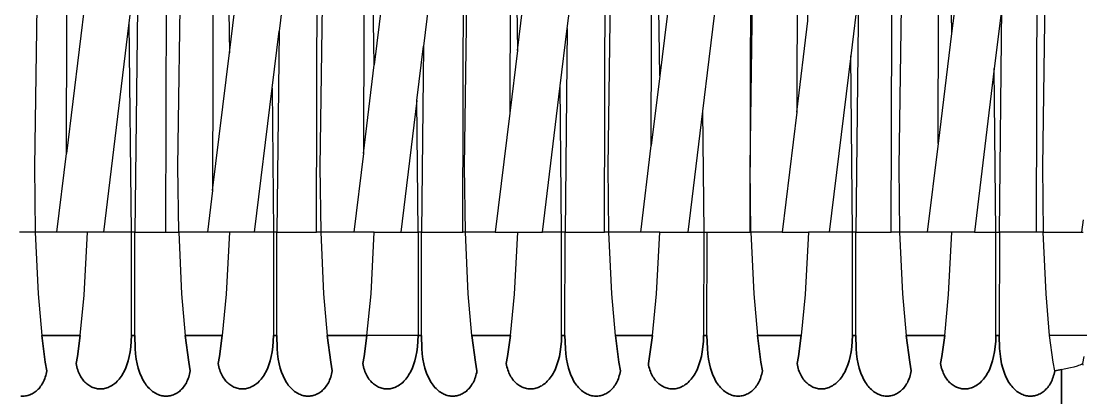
# Model space of a CAD drawing. Header units: millimetres. Extents: x 0 to 1881, y -1115 to 723.
# Drawn here: x 500.6 to 637.3, y 220.5 to 269 of the extents above; entities that cross this region are included whole.
import ezdxf

# ---------------------------------------------------------------- set-up
doc = ezdxf.new("R2010")
doc.units = ezdxf.units.MM
doc.layers.add('Blocks', color=7, linetype='Continuous')
doc.layers.add('Blocks$Inner', color=7, linetype='Continuous', lineweight=25, true_color=0x007f00)
doc.layers.add('Blocks$Outline', color=7, linetype='Continuous', lineweight=35, true_color=0xff3f3f)

# ---------------------------------------------------------------- blocks, each defined once
blk = doc.blocks.new('PK4 Lounge Chair Front')
at = {"layer": 'Blocks$Inner'}
for p, q in [((519.2, 241.83), (519.39, 308.8)), ((570.91, 268.09), (575.88, 308.8)), ((625.31, 307.62), (620.41, 267.45)), ((508.99, 273.27), (506.39, 251.99)), ((511.21, 241.83), (514.5, 268.81)), ((532.89, 260.41), (533.79, 267.75)), ((551.55, 258.81), (552.4, 265.8)), ((564.5, 265.25), (563.52, 257.2)), ((525.23, 247.23), (527.39, 264.97)), ((582.83, 262.01), (581.73, 253)), ((618.68, 253.26), (617.28, 241.83)), ((544.66, 251.99), (543.42, 241.83)), ((634.57, 224.16), (634.57, 157.18))]:
    blk.add_line(p, q, dxfattribs=at)
for points in [[(521.13, 374.14), (522.65, 363.36), (522.89, 361.97), (523.09, 360.79), (523.41, 358.91), (523.6, 357.86), (523.85, 356.48), (523.9, 356.33), (523.98, 356.02), (524.08, 355.72), (524.2, 355.44), (524.32, 355.18), (524.46, 354.93), (524.61, 354.7), (524.77, 354.48), (524.94, 354.28), (525.08, 354.13), (525.22, 354), (525.37, 353.87), (525.52, 353.75), (525.23, 247.23), (524.57, 241.83)], [(563.69, 318.94), (564.5, 265.25), (569.41, 305.45)], [(580.37, 241.83), (581.73, 253), (581.92, 322.31)], [(525.22, 354), (525.37, 353.87), (525.52, 353.75), (525.58, 353.71), (525.64, 353.67), (525.76, 353.6), (526, 353.48), (527.39, 264.97), (532.3, 305.17), (531.56, 353.93), (531.44, 354.03), (531.32, 354.14), (531.21, 354.26), (531.1, 354.38), (531, 354.51), (530.9, 354.64)], [(619.04, 353.67), (620.41, 267.45), (618.68, 253.26), (618.95, 353.73)], [(637.34, 243.45), (637.15, 241.83), (637.34, 241.83)], [(637.44, 225.81), (637.28, 224.92), (637.32, 224.7)], [(637.82, 228.54), (633.04, 228.54)], [(508.19, 228.54), (507.81, 225.81), (507.66, 224.92), (507.69, 224.7), (507.74, 224.49), (507.79, 224.29), (507.85, 224.1), (507.92, 223.91), (507.99, 223.73), (508.07, 223.55), (508.16, 223.38), (508.25, 223.22), (508.35, 223.07), (508.45, 222.92), (508.55, 222.79), (508.66, 222.66), (508.78, 222.53), (508.9, 222.42), (509.02, 222.31), (509.15, 222.21), (509.28, 222.12), (509.41, 222.04), (509.54, 221.96), (509.68, 221.89), (509.82, 221.83), (509.97, 221.78), (510.11, 221.74), (510.26, 221.71), (510.41, 221.68), (510.56, 221.66), (510.71, 221.66), (510.86, 221.66), (511.01, 221.67), (511.16, 221.68), (511.32, 221.71), (511.47, 221.75), (511.62, 221.79), (511.77, 221.85), (511.92, 221.91), (512.07, 221.99), (512.22, 222.07), (512.36, 222.16), (512.51, 222.26), (512.65, 222.37), (512.79, 222.5), (512.92, 222.63), (513.06, 222.77), (513.19, 222.92), (513.31, 223.08), (513.44, 223.25), (513.56, 223.43), (513.67, 223.63), (513.78, 223.83), (513.89, 224.04), (513.99, 224.26), (514.18, 224.74), (514.35, 225.26), (514.49, 225.83), (514.61, 226.44), (514.69, 227.09), (514.75, 227.79), (514.78, 228.54), (514.78, 241.83), (511.21, 241.83), (509.12, 241.83), (506.37, 241.83), (505.15, 241.83), (506.39, 251.99), (506.67, 353.91)], [(561.64, 241.83), (557.78, 241.83), (557.68, 250.26), (558.62, 316.77), (563.11, 353.53), (563.12, 353.62), (563.12, 353.62), (563.12, 353.62), (563.15, 353.6), (563.19, 353.58)], [(563.78, 353.3), (563.69, 318.94), (563.52, 257.2), (561.64, 241.83), (563.48, 241.83), (564.52, 241.83)], [(570.61, 228.54), (570.66, 226.86), (570.71, 226.16), (570.8, 225.5), (570.92, 224.89), (571.06, 224.33), (571.23, 223.81), (571.32, 223.56), (571.41, 223.33), (571.52, 223.11), (571.62, 222.9), (571.73, 222.69), (571.85, 222.5), (571.97, 222.32), (572.09, 222.15), (572.22, 221.99), (572.35, 221.84), (572.48, 221.7), (572.62, 221.56), (572.76, 221.44), (572.9, 221.33), (573.04, 221.23), (573.19, 221.14), (573.34, 221.05), (573.49, 220.98), (573.64, 220.92), (573.79, 220.86), (573.94, 220.82), (574.09, 220.78), (574.24, 220.75), (574.4, 220.73), (574.55, 220.72), (574.7, 220.72), (574.85, 220.73), (575, 220.75), (575.15, 220.77), (575.29, 220.81), (575.44, 220.85), (575.58, 220.9), (575.72, 220.96), (575.86, 221.03), (576, 221.1), (576.13, 221.19), (576.26, 221.28), (576.39, 221.38), (576.51, 221.49), (576.63, 221.6), (576.75, 221.72), (576.86, 221.85), (576.96, 221.99), (577.06, 222.14), (577.16, 222.29), (577.25, 222.45), (577.33, 222.62), (577.41, 222.79), (577.49, 222.98), (577.55, 223.16), (577.61, 223.36), (577.67, 223.56), (577.71, 223.77), (577.75, 223.99), (577.56, 225.11), (577.11, 228.54), (576.64, 233.9), (576.26, 241.83), (576.16, 250.26), (577.14, 319.15)], [(587.75, 302.25), (582.83, 262.01), (581.92, 322.31), (582.01, 353.52)], [(595.36, 315.02), (594.6, 308.8), (594.42, 241.83), (594.55, 241.83), (594.45, 250.26), (595.36, 315.02), (600.1, 353.84)], [(602.05, 353.13), (601.9, 353.13), (601.75, 353.14), (601.6, 353.16), (601.45, 353.19), (601.3, 353.22), (601.16, 353.27), (601.01, 353.32), (600.88, 353.38), (600.74, 353.44), (600.57, 353.53), (600.71, 344.89), (600.47, 257.3), (598.58, 241.83), (594.55, 241.83), (594.93, 233.9), (595.4, 228.54)], [(600.47, 257.3), (601.91, 269.06), (600.71, 344.89), (600.74, 353.44)], [(550.96, 303.61), (546.05, 263.39), (544.89, 338.11), (544.66, 251.99), (546.05, 263.39)], [(500.54, 308.8), (503.49, 332.95), (502.28, 250.26), (502.38, 241.83), (500.35, 241.83)], [(500.52, 220.73), (500.67, 220.72), (500.82, 220.72), (500.97, 220.73), (501.12, 220.75), (501.27, 220.77), (501.41, 220.81), (501.56, 220.85), (501.7, 220.9), (501.84, 220.96), (501.98, 221.03), (502.12, 221.1), (502.25, 221.19), (502.38, 221.28), (502.51, 221.38), (502.63, 221.49), (502.75, 221.6), (502.87, 221.72), (502.98, 221.85), (503.08, 221.99), (503.18, 222.14), (503.28, 222.29), (503.37, 222.45), (503.45, 222.62), (503.53, 222.79), (503.61, 222.98), (503.67, 223.16), (503.73, 223.36), (503.79, 223.56), (503.83, 223.77), (503.87, 223.99), (503.68, 225.11), (503.23, 228.54)], [(514.78, 228.54), (515.21, 228.54), (515.23, 241.83), (514.78, 241.83), (514.5, 268.81), (515.63, 278.03), (515.23, 241.83), (519.2, 241.83), (520.86, 241.83), (520.76, 250.26), (521.91, 329.44)], [(608.42, 272.79), (608.09, 241.83), (612.63, 241.83), (612.82, 308.8), (614.68, 324.02), (613.62, 250.26), (613.72, 241.83), (614.09, 233.9), (614.57, 228.54)], [(546.05, 241.83), (544.63, 241.83), (543.42, 241.83), (539.15, 241.83), (538.62, 241.83), (538.8, 308.8)], [(540.02, 318.79), (539.05, 250.26), (539.15, 241.83), (539.52, 233.9), (540, 228.54), (545.11, 228.54), (544.74, 225.81), (544.58, 224.92), (544.62, 224.7), (544.67, 224.49), (544.72, 224.29), (544.78, 224.1), (544.85, 223.91), (544.92, 223.73), (545, 223.55), (545.08, 223.38), (545.17, 223.22), (545.27, 223.07), (545.37, 222.92), (545.48, 222.79), (545.59, 222.66), (545.7, 222.53), (545.82, 222.42), (545.94, 222.31), (546.07, 222.21), (546.2, 222.12), (546.33, 222.04), (546.47, 221.96), (546.61, 221.89), (546.75, 221.83), (546.89, 221.78), (547.04, 221.74), (547.18, 221.71), (547.33, 221.68), (547.48, 221.66), (547.63, 221.66), (547.78, 221.66), (547.94, 221.67), (548.09, 221.68), (548.24, 221.71), (548.39, 221.75), (548.54, 221.79), (548.7, 221.85), (548.85, 221.91), (548.99, 221.99), (549.14, 222.07), (549.29, 222.16), (549.43, 222.26), (549.57, 222.37), (549.71, 222.5), (549.85, 222.63), (549.98, 222.77), (550.11, 222.92), (550.24, 223.08), (550.36, 223.25), (550.48, 223.43), (550.6, 223.63), (550.71, 223.83), (550.82, 224.04), (550.92, 224.26), (551.11, 224.74), (551.27, 225.26), (551.41, 225.83), (551.53, 226.44), (551.62, 227.09), (551.68, 227.79), (551.7, 228.54), (545.11, 228.54), (545.63, 233.9), (546.05, 241.83), (549.47, 241.83), (551.71, 241.83), (551.7, 228.54), (552.13, 228.54), (552.15, 241.83), (557.46, 241.83), (557.65, 308.8), (552.4, 265.8), (552.15, 241.83), (551.71, 241.83), (551.55, 258.81), (549.47, 241.83)], [(570.18, 228.54), (570.18, 241.83), (567.7, 241.83), (570, 260.7), (570.91, 268.09), (570.63, 241.83), (575.69, 241.83), (575.88, 308.8), (577.14, 319.15)], [(538.8, 308.8), (533.79, 267.75), (533.52, 241.83), (533.07, 241.83), (533.07, 228.54), (533.5, 228.54), (533.52, 241.83), (538.62, 241.83)], [(594.6, 308.8), (589.15, 264.13), (588.33, 257.42), (586.43, 241.83)], [(612.82, 308.8), (608.42, 272.79), (607.41, 264.55)], [(626.11, 228.54), (626.12, 241.83), (626.57, 241.83), (626.87, 270.8), (625.91, 262.92)], [(601.05, 228.54), (600.67, 225.81), (600.51, 224.92), (600.55, 224.7), (600.6, 224.49), (600.65, 224.29), (600.71, 224.1), (600.78, 223.91), (600.85, 223.73), (600.93, 223.55), (601.02, 223.38), (601.11, 223.22), (601.2, 223.07), (601.3, 222.92), (601.41, 222.79), (601.52, 222.66), (601.64, 222.53), (601.75, 222.42), (601.88, 222.31), (602, 222.21), (602.13, 222.12), (602.27, 222.04), (602.4, 221.96), (602.54, 221.89), (602.68, 221.83), (602.83, 221.78), (602.97, 221.74), (603.12, 221.71), (603.27, 221.68), (603.42, 221.66), (603.57, 221.66), (603.72, 221.66), (603.87, 221.67), (604.02, 221.68), (604.17, 221.71), (604.33, 221.75), (604.48, 221.79), (604.63, 221.85), (604.78, 221.91), (604.93, 221.99), (605.07, 222.07), (605.22, 222.16), (605.36, 222.26), (605.51, 222.37), (605.64, 222.5), (605.78, 222.63), (605.91, 222.77), (606.05, 222.92), (606.17, 223.08), (606.3, 223.25), (606.42, 223.43), (606.53, 223.63), (606.64, 223.83), (606.75, 224.04), (606.85, 224.26), (607.04, 224.74), (607.21, 225.26), (607.35, 225.83), (607.46, 226.44), (607.55, 227.09), (607.61, 227.79), (607.64, 228.54), (608.07, 228.54), (608.09, 241.83), (607.64, 241.83), (607.41, 264.55), (604.64, 241.83), (601.98, 241.83), (601.55, 233.8), (601.05, 228.54), (595.4, 228.54), (595.85, 225.11), (596.04, 223.99), (596, 223.77), (595.96, 223.56), (595.9, 223.36), (595.84, 223.16), (595.78, 222.98), (595.7, 222.79), (595.62, 222.62), (595.54, 222.45), (595.45, 222.29), (595.35, 222.14), (595.25, 221.99), (595.15, 221.85), (595.04, 221.72), (594.92, 221.6), (594.8, 221.49), (594.68, 221.38), (594.55, 221.28), (594.42, 221.19), (594.29, 221.1), (594.15, 221.03), (594.01, 220.96), (593.87, 220.9), (593.73, 220.85), (593.59, 220.81), (593.44, 220.77), (593.29, 220.75), (593.14, 220.73), (592.99, 220.72), (592.84, 220.72), (592.69, 220.73), (592.53, 220.75), (592.38, 220.78), (592.23, 220.82), (592.08, 220.86), (591.93, 220.92), (591.78, 220.98), (591.63, 221.05), (591.48, 221.14), (591.34, 221.23), (591.19, 221.33), (591.05, 221.44), (590.91, 221.56), (590.77, 221.7), (590.64, 221.84), (590.51, 221.99), (590.38, 222.15), (590.26, 222.32), (590.14, 222.5), (590.02, 222.69), (589.91, 222.9), (589.81, 223.11), (589.71, 223.33), (589.61, 223.56), (589.52, 223.81), (589.35, 224.33), (589.21, 224.89), (589.09, 225.5), (589, 226.16), (588.95, 226.86), (588.9, 228.54), (588.92, 241.83), (594.42, 241.83)], [(530.63, 241.83), (532.89, 260.41), (533.07, 241.83), (530.63, 241.83), (527.41, 241.83), (526.99, 233.87), (526.48, 228.54), (526.1, 225.81), (525.95, 224.92), (525.99, 224.7), (526.03, 224.49), (526.09, 224.29), (526.15, 224.1), (526.21, 223.91), (526.29, 223.73), (526.36, 223.55), (526.45, 223.38), (526.54, 223.22), (526.64, 223.07), (526.74, 222.92), (526.84, 222.79), (526.95, 222.66), (527.07, 222.53), (527.19, 222.42), (527.31, 222.31), (527.44, 222.21), (527.57, 222.12), (527.7, 222.04), (527.84, 221.96), (527.97, 221.89), (528.12, 221.83), (528.26, 221.78), (528.4, 221.74), (528.55, 221.71), (528.7, 221.68), (528.85, 221.66), (529, 221.66), (529.15, 221.66), (529.3, 221.67), (529.46, 221.68), (529.61, 221.71), (529.76, 221.75), (529.91, 221.79), (530.06, 221.85), (530.21, 221.91), (530.36, 221.99), (530.51, 222.07), (530.65, 222.16), (530.8, 222.26), (530.94, 222.37), (531.08, 222.5), (531.21, 222.63), (531.35, 222.77), (531.48, 222.92), (531.61, 223.08), (531.73, 223.25), (531.85, 223.43), (531.96, 223.63), (532.08, 223.83), (532.18, 224.04), (532.28, 224.26), (532.47, 224.74), (532.64, 225.26), (532.78, 225.83), (532.9, 226.44), (532.98, 227.09), (533.04, 227.79), (533.07, 228.54)], [(563.59, 228.54), (563.21, 225.81), (563.06, 224.92), (563.1, 224.7), (563.14, 224.49), (563.2, 224.29), (563.26, 224.1), (563.32, 223.91), (563.4, 223.73), (563.48, 223.55), (563.56, 223.38), (563.65, 223.22), (563.75, 223.07), (563.85, 222.92), (563.95, 222.79), (564.06, 222.66), (564.18, 222.53), (564.3, 222.42), (564.42, 222.31), (564.55, 222.21), (564.68, 222.12), (564.81, 222.04), (564.95, 221.96), (565.09, 221.89), (565.23, 221.83), (565.37, 221.78), (565.51, 221.74), (565.66, 221.71), (565.81, 221.68), (565.96, 221.66), (566.11, 221.66), (566.26, 221.66), (566.41, 221.67), (566.57, 221.68), (566.72, 221.71), (566.87, 221.75), (567.02, 221.79), (567.17, 221.85), (567.32, 221.91), (567.47, 221.99), (567.62, 222.07), (567.76, 222.16), (567.91, 222.26), (568.05, 222.37), (568.19, 222.5), (568.33, 222.63), (568.46, 222.77), (568.59, 222.92), (568.72, 223.08), (568.84, 223.25), (568.96, 223.43), (569.08, 223.63), (569.19, 223.83), (569.29, 224.04), (569.39, 224.26), (569.58, 224.74), (569.75, 225.26), (569.89, 225.83), (570.01, 226.44), (570.1, 227.09), (570.15, 227.79), (570.18, 228.54), (570.61, 228.54), (570.63, 241.83), (570.18, 241.83), (570, 260.7)], [(588.33, 257.42), (588.48, 241.83), (588.92, 241.83)], [(505.15, 241.83), (502.38, 241.83), (502.76, 233.9), (503.23, 228.54), (508.19, 228.54), (508.69, 233.73), (509.12, 241.83)], [(527.41, 241.83), (525.21, 241.83), (524.57, 241.83), (520.86, 241.83), (521.23, 233.9), (521.71, 228.54), (526.48, 228.54)], [(552.13, 228.54), (552.18, 226.86), (552.24, 226.16), (552.32, 225.5), (552.44, 224.89), (552.58, 224.33), (552.75, 223.81), (552.84, 223.56), (552.94, 223.33), (553.04, 223.11), (553.15, 222.9), (553.26, 222.69), (553.37, 222.5), (553.49, 222.32), (553.62, 222.15), (553.74, 221.99), (553.87, 221.84), (554.01, 221.7), (554.14, 221.56), (554.28, 221.44), (554.42, 221.33), (554.57, 221.23), (554.71, 221.14), (554.86, 221.05), (555.01, 220.98), (555.16, 220.92), (555.31, 220.86), (555.46, 220.82), (555.61, 220.78), (555.77, 220.75), (555.92, 220.73), (556.07, 220.72), (556.22, 220.72), (556.37, 220.73), (556.52, 220.75), (556.67, 220.77), (556.82, 220.81), (556.96, 220.85), (557.11, 220.9), (557.25, 220.96), (557.39, 221.03), (557.52, 221.1), (557.65, 221.19), (557.78, 221.28), (557.91, 221.38), (558.03, 221.49), (558.15, 221.6), (558.27, 221.72), (558.38, 221.85), (558.48, 221.99), (558.58, 222.14), (558.68, 222.29), (558.77, 222.45), (558.86, 222.62), (558.94, 222.79), (559.01, 222.98), (559.08, 223.16), (559.14, 223.36), (559.19, 223.56), (559.24, 223.77), (559.27, 223.99), (559.08, 225.11), (558.63, 228.54), (558.16, 233.9), (557.78, 241.83), (557.46, 241.83)], [(558.63, 228.54), (563.59, 228.54), (564.1, 233.87), (564.52, 241.83), (567.7, 241.83)], [(577.11, 228.54), (581.88, 228.54), (582.4, 233.92), (582.81, 241.83), (581.7, 241.83), (580.37, 241.83), (576.26, 241.83), (575.69, 241.83)], [(582.81, 241.83), (586.43, 241.83), (588.48, 241.83), (588.47, 228.54), (588.9, 228.54)], [(598.58, 241.83), (600.43, 241.83), (601.98, 241.83)], [(607.64, 228.54), (607.64, 241.83), (604.64, 241.83)], [(608.07, 228.54), (608.11, 226.86), (608.17, 226.16), (608.26, 225.5), (608.37, 224.89), (608.52, 224.33), (608.68, 223.81), (608.77, 223.56), (608.87, 223.33), (608.97, 223.11), (609.08, 222.9), (609.19, 222.69), (609.31, 222.5), (609.43, 222.32), (609.55, 222.15), (609.68, 221.99), (609.81, 221.84), (609.94, 221.7), (610.08, 221.56), (610.22, 221.44), (610.36, 221.33), (610.5, 221.23), (610.65, 221.14), (610.79, 221.05), (610.94, 220.98), (611.09, 220.92), (611.24, 220.86), (611.39, 220.82), (611.55, 220.78), (611.7, 220.75), (611.85, 220.73), (612, 220.72), (612.15, 220.72), (612.31, 220.73), (612.46, 220.75), (612.6, 220.77), (612.75, 220.81), (612.9, 220.85), (613.04, 220.9), (613.18, 220.96), (613.32, 221.03), (613.45, 221.1), (613.59, 221.19), (613.72, 221.28), (613.84, 221.38), (613.97, 221.49), (614.09, 221.6), (614.2, 221.72), (614.31, 221.85), (614.42, 221.99), (614.52, 222.14), (614.61, 222.29), (614.71, 222.45), (614.79, 222.62), (614.87, 222.79), (614.94, 222.98), (615.01, 223.16), (615.07, 223.36), (615.12, 223.56), (615.17, 223.77), (615.21, 223.99), (615.01, 225.11), (614.57, 228.54), (619.53, 228.54), (620.03, 233.83), (620.46, 241.83)], [(623.34, 241.83), (620.46, 241.83), (618.64, 241.83), (617.28, 241.83), (613.72, 241.83), (612.63, 241.83)], [(631.33, 241.83), (626.57, 241.83), (626.54, 228.54), (626.59, 226.86), (626.65, 226.16), (626.74, 225.5), (626.85, 224.89), (626.99, 224.33), (627.16, 223.81), (627.25, 223.56), (627.35, 223.33), (627.45, 223.11), (627.56, 222.9), (627.67, 222.69), (627.78, 222.5), (627.9, 222.32), (628.03, 222.15), (628.15, 221.99), (628.28, 221.84), (628.42, 221.7), (628.55, 221.56), (628.69, 221.44), (628.83, 221.33), (628.98, 221.23), (629.12, 221.14), (629.27, 221.05), (629.42, 220.98), (629.57, 220.92), (629.72, 220.86), (629.87, 220.82), (630.02, 220.78), (630.18, 220.75), (630.33, 220.73), (630.48, 220.72), (630.63, 220.72), (630.78, 220.73), (630.93, 220.75), (631.08, 220.77), (631.23, 220.81), (631.37, 220.85), (631.52, 220.9), (631.66, 220.96), (631.8, 221.03), (631.93, 221.1), (632.07, 221.19), (632.2, 221.28), (632.32, 221.38), (632.44, 221.49), (632.56, 221.6), (632.68, 221.72), (632.79, 221.85), (632.89, 221.99), (633, 222.14), (633.09, 222.29), (633.18, 222.45), (633.27, 222.62), (633.35, 222.79), (633.42, 222.98), (633.49, 223.16), (633.55, 223.36), (633.6, 223.56), (633.65, 223.77), (633.69, 223.99), (633.49, 225.11), (633.04, 228.54), (632.57, 233.9), (632.19, 241.83), (637.15, 241.83)], [(515.21, 228.54), (515.25, 226.86), (515.31, 226.16), (515.4, 225.5), (515.52, 224.89), (515.66, 224.33), (515.82, 223.81), (515.92, 223.56), (516.01, 223.33), (516.11, 223.11), (516.22, 222.9), (516.33, 222.69), (516.45, 222.5), (516.57, 222.32), (516.69, 222.15), (516.82, 221.99), (516.95, 221.84), (517.08, 221.7), (517.22, 221.56), (517.36, 221.44), (517.5, 221.33), (517.64, 221.23), (517.79, 221.14), (517.94, 221.05), (518.08, 220.98), (518.23, 220.92), (518.39, 220.86), (518.54, 220.82), (518.69, 220.78), (518.84, 220.75), (518.99, 220.73), (519.15, 220.72), (519.3, 220.72), (519.45, 220.73), (519.6, 220.75), (519.75, 220.77), (519.89, 220.81), (520.04, 220.85), (520.18, 220.9), (520.32, 220.96), (520.46, 221.03), (520.6, 221.1), (520.73, 221.19), (520.86, 221.28), (520.99, 221.38), (521.11, 221.49), (521.23, 221.6), (521.34, 221.72), (521.45, 221.85), (521.56, 221.99), (521.66, 222.14), (521.76, 222.29), (521.85, 222.45), (521.93, 222.62), (522.01, 222.79), (522.08, 222.98), (522.15, 223.16), (522.21, 223.36), (522.26, 223.56), (522.31, 223.77), (522.35, 223.99), (522.16, 225.11), (521.71, 228.54)], [(533.5, 228.54), (533.54, 226.86), (533.6, 226.16), (533.69, 225.5), (533.81, 224.89), (533.95, 224.33), (534.11, 223.81), (534.3, 223.33), (534.4, 223.11), (534.51, 222.9), (534.62, 222.69), (534.74, 222.5), (534.86, 222.32), (534.98, 222.15), (535.11, 221.99), (535.24, 221.84), (535.37, 221.7), (535.51, 221.56), (535.65, 221.44), (535.79, 221.33), (535.93, 221.23), (536.08, 221.14), (536.23, 221.05), (536.38, 220.98), (536.53, 220.92), (536.68, 220.86), (536.83, 220.82), (536.98, 220.78), (537.13, 220.75), (537.28, 220.73), (537.44, 220.72), (537.59, 220.72), (537.74, 220.73), (537.89, 220.75), (538.04, 220.77), (538.18, 220.81), (538.33, 220.85), (538.47, 220.9), (538.61, 220.96), (538.75, 221.03), (538.89, 221.1), (539.02, 221.19), (539.15, 221.28), (539.28, 221.38), (539.4, 221.49), (539.52, 221.6), (539.63, 221.72), (539.74, 221.85), (539.85, 221.99), (539.95, 222.14), (540.05, 222.29), (540.14, 222.45), (540.22, 222.62), (540.3, 222.79), (540.37, 222.98), (540.44, 223.16), (540.5, 223.36), (540.56, 223.56), (540.6, 223.77), (540.64, 223.99), (540.45, 225.11), (540, 228.54)], [(581.88, 228.54), (581.51, 225.81), (581.35, 224.92), (581.39, 224.7), (581.43, 224.49), (581.49, 224.29), (581.55, 224.1), (581.61, 223.91), (581.69, 223.73), (581.77, 223.55), (581.85, 223.38), (581.94, 223.22), (582.04, 223.07), (582.14, 222.92), (582.24, 222.79), (582.36, 222.66), (582.47, 222.53), (582.59, 222.42), (582.71, 222.31), (582.84, 222.21), (582.97, 222.12), (583.1, 222.04), (583.24, 221.96), (583.38, 221.89), (583.52, 221.83), (583.66, 221.78), (583.81, 221.74), (583.95, 221.71), (584.1, 221.68), (584.25, 221.66), (584.4, 221.66), (584.55, 221.66), (584.71, 221.67), (584.86, 221.68), (585.01, 221.71), (585.16, 221.75), (585.31, 221.79), (585.46, 221.85), (585.61, 221.91), (585.76, 221.99), (585.91, 222.07), (586.06, 222.16), (586.2, 222.26), (586.34, 222.37), (586.48, 222.5), (586.62, 222.63), (586.75, 222.77), (586.88, 222.92), (587.01, 223.08), (587.13, 223.25), (587.25, 223.43), (587.37, 223.63), (587.48, 223.83), (587.58, 224.04), (587.69, 224.26), (587.87, 224.74), (588.04, 225.26), (588.18, 225.83), (588.3, 226.44), (588.39, 227.09), (588.44, 227.79), (588.47, 228.54)], [(619.53, 228.54), (619.15, 225.81), (618.99, 224.92), (619.03, 224.7), (619.08, 224.49), (619.13, 224.29), (619.19, 224.1), (619.26, 223.91), (619.33, 223.73), (619.41, 223.55), (619.49, 223.38), (619.58, 223.22), (619.68, 223.07), (619.78, 222.92), (619.89, 222.79), (620, 222.66), (620.11, 222.53), (620.23, 222.42), (620.35, 222.31), (620.48, 222.21), (620.61, 222.12), (620.74, 222.04), (620.88, 221.96), (621.02, 221.89), (621.16, 221.83), (621.3, 221.78), (621.45, 221.74), (621.6, 221.71), (621.74, 221.68), (621.89, 221.66), (622.04, 221.66), (622.2, 221.66), (622.35, 221.67), (622.5, 221.68), (622.65, 221.71), (622.8, 221.75), (622.96, 221.79), (623.11, 221.85), (623.26, 221.91), (623.41, 221.99), (623.55, 222.07), (623.7, 222.16), (623.84, 222.26), (623.98, 222.37), (624.12, 222.5), (624.26, 222.63), (624.39, 222.77), (624.52, 222.92), (624.65, 223.08), (624.77, 223.25), (624.89, 223.43), (625.01, 223.63), (625.12, 223.83), (625.23, 224.04), (625.33, 224.26), (625.52, 224.74), (625.68, 225.26), (625.82, 225.83), (625.94, 226.44), (626.03, 227.09), (626.09, 227.79), (626.11, 228.54), (626.54, 228.54)], [(633.69, 223.99), (635.74, 224.4), (636.19, 224.51), (636.61, 224.64), (636.8, 224.7), (636.97, 224.77), (637.14, 224.84), (637.28, 224.92)]]:
    blk.add_lwpolyline(points, dxfattribs=at)
for points in [[(631.51, 308.8), (633.12, 321.96), (632.1, 250.26), (632.19, 241.83), (631.33, 241.83)], [(625.91, 262.92), (623.34, 241.83), (626.12, 241.83)]]:
    blk.add_lwpolyline(points, close=True, dxfattribs=at)
at = {"layer": 'Blocks$Outline'}
for points in [[(500.52, 220.73), (500.67, 220.72), (500.82, 220.72), (500.97, 220.73), (501.12, 220.75), (501.27, 220.77), (501.41, 220.81), (501.56, 220.85), (501.7, 220.9), (501.84, 220.96), (501.98, 221.03), (502.12, 221.1), (502.25, 221.19), (502.38, 221.28), (502.51, 221.38), (502.63, 221.49), (502.75, 221.6), (502.87, 221.72), (502.98, 221.85), (503.08, 221.99), (503.18, 222.14), (503.28, 222.29), (503.37, 222.45), (503.45, 222.62), (503.53, 222.79), (503.61, 222.98), (503.67, 223.16), (503.73, 223.36), (503.79, 223.56), (503.83, 223.77), (503.87, 223.99), (503.68, 225.11), (503.23, 228.54)], [(503.23, 228.54), (508.19, 228.54)], [(508.19, 228.54), (507.81, 225.81), (507.66, 224.92), (507.69, 224.7), (507.74, 224.49), (507.79, 224.29), (507.85, 224.1), (507.92, 223.91), (507.99, 223.73), (508.07, 223.55), (508.16, 223.38), (508.25, 223.22), (508.35, 223.07), (508.45, 222.92), (508.55, 222.79), (508.66, 222.66), (508.78, 222.53), (508.9, 222.42), (509.02, 222.31), (509.15, 222.21), (509.28, 222.12), (509.41, 222.04), (509.54, 221.96), (509.68, 221.89), (509.82, 221.83), (509.97, 221.78), (510.11, 221.74), (510.26, 221.71), (510.41, 221.68), (510.56, 221.66), (510.71, 221.66), (510.86, 221.66), (511.01, 221.67), (511.16, 221.68), (511.32, 221.71), (511.47, 221.75), (511.62, 221.79), (511.77, 221.85), (511.92, 221.91), (512.07, 221.99), (512.22, 222.07), (512.36, 222.16), (512.51, 222.26), (512.65, 222.37), (512.79, 222.5), (512.92, 222.63), (513.06, 222.77), (513.19, 222.92), (513.31, 223.08), (513.44, 223.25), (513.56, 223.43), (513.67, 223.63), (513.78, 223.83), (513.89, 224.04), (513.99, 224.26), (514.18, 224.74), (514.35, 225.26), (514.49, 225.83), (514.61, 226.44), (514.69, 227.09), (514.75, 227.79), (514.78, 228.54)], [(514.78, 228.54), (515.21, 228.54)], [(515.21, 228.54), (515.25, 226.86), (515.31, 226.16), (515.4, 225.5), (515.52, 224.89), (515.66, 224.33), (515.82, 223.81), (515.92, 223.56), (516.01, 223.33), (516.11, 223.11), (516.22, 222.9), (516.33, 222.69), (516.45, 222.5), (516.57, 222.32), (516.69, 222.15), (516.82, 221.99), (516.95, 221.84), (517.08, 221.7), (517.22, 221.56), (517.36, 221.44), (517.5, 221.33), (517.64, 221.23), (517.79, 221.14), (517.94, 221.05), (518.08, 220.98), (518.23, 220.92), (518.39, 220.86), (518.54, 220.82), (518.69, 220.78), (518.84, 220.75), (518.99, 220.73), (519.15, 220.72), (519.3, 220.72), (519.45, 220.73), (519.6, 220.75), (519.75, 220.77), (519.89, 220.81), (520.04, 220.85), (520.18, 220.9), (520.32, 220.96), (520.46, 221.03), (520.6, 221.1), (520.73, 221.19), (520.86, 221.28), (520.99, 221.38), (521.11, 221.49), (521.23, 221.6), (521.34, 221.72), (521.45, 221.85), (521.56, 221.99), (521.66, 222.14), (521.76, 222.29), (521.85, 222.45), (521.93, 222.62), (522.01, 222.79), (522.08, 222.98), (522.15, 223.16), (522.21, 223.36), (522.26, 223.56), (522.31, 223.77), (522.35, 223.99), (522.16, 225.11), (521.71, 228.54)], [(521.71, 228.54), (526.48, 228.54)], [(526.48, 228.54), (526.1, 225.81), (525.95, 224.92), (525.99, 224.7), (526.03, 224.49), (526.09, 224.29), (526.15, 224.1), (526.21, 223.91), (526.29, 223.73), (526.36, 223.55), (526.45, 223.38), (526.54, 223.22), (526.64, 223.07), (526.74, 222.92), (526.84, 222.79), (526.95, 222.66), (527.07, 222.53), (527.19, 222.42), (527.31, 222.31), (527.44, 222.21), (527.57, 222.12), (527.7, 222.04), (527.84, 221.96), (527.97, 221.89), (528.12, 221.83), (528.26, 221.78), (528.4, 221.74), (528.55, 221.71), (528.7, 221.68), (528.85, 221.66), (529, 221.66), (529.15, 221.66), (529.3, 221.67), (529.46, 221.68), (529.61, 221.71), (529.76, 221.75), (529.91, 221.79), (530.06, 221.85), (530.21, 221.91), (530.36, 221.99), (530.51, 222.07), (530.65, 222.16), (530.8, 222.26), (530.94, 222.37), (531.08, 222.5), (531.21, 222.63), (531.35, 222.77), (531.48, 222.92), (531.61, 223.08), (531.73, 223.25), (531.85, 223.43), (531.96, 223.63), (532.08, 223.83), (532.18, 224.04), (532.28, 224.26), (532.47, 224.74), (532.64, 225.26), (532.78, 225.83), (532.9, 226.44), (532.98, 227.09), (533.04, 227.79), (533.07, 228.54)], [(533.07, 228.54), (533.5, 228.54)], [(533.5, 228.54), (533.54, 226.86), (533.6, 226.16), (533.69, 225.5), (533.81, 224.89), (533.95, 224.33), (534.11, 223.81), (534.3, 223.33), (534.4, 223.11), (534.51, 222.9), (534.62, 222.69), (534.74, 222.5), (534.86, 222.32), (534.98, 222.15), (535.11, 221.99), (535.24, 221.84), (535.37, 221.7), (535.51, 221.56), (535.65, 221.44), (535.79, 221.33), (535.93, 221.23), (536.08, 221.14), (536.23, 221.05), (536.38, 220.98), (536.53, 220.92), (536.68, 220.86), (536.83, 220.82), (536.98, 220.78), (537.13, 220.75), (537.28, 220.73), (537.44, 220.72), (537.59, 220.72), (537.74, 220.73), (537.89, 220.75), (538.04, 220.77), (538.18, 220.81), (538.33, 220.85), (538.47, 220.9), (538.61, 220.96), (538.75, 221.03), (538.89, 221.1), (539.02, 221.19), (539.15, 221.28), (539.28, 221.38), (539.4, 221.49), (539.52, 221.6), (539.63, 221.72), (539.74, 221.85), (539.85, 221.99), (539.95, 222.14), (540.05, 222.29), (540.14, 222.45), (540.22, 222.62), (540.3, 222.79), (540.37, 222.98), (540.44, 223.16), (540.5, 223.36), (540.56, 223.56), (540.6, 223.77), (540.64, 223.99), (540.45, 225.11), (540, 228.54)], [(540, 228.54), (545.11, 228.54), (544.74, 225.81), (544.58, 224.92), (544.62, 224.7), (544.67, 224.49), (544.72, 224.29), (544.78, 224.1), (544.85, 223.91), (544.92, 223.73), (545, 223.55), (545.08, 223.38), (545.17, 223.22), (545.27, 223.07), (545.37, 222.92), (545.48, 222.79), (545.59, 222.66), (545.7, 222.53), (545.82, 222.42), (545.94, 222.31), (546.07, 222.21), (546.2, 222.12), (546.33, 222.04), (546.47, 221.96), (546.61, 221.89), (546.75, 221.83), (546.89, 221.78), (547.04, 221.74), (547.18, 221.71), (547.33, 221.68), (547.48, 221.66), (547.63, 221.66), (547.78, 221.66), (547.94, 221.67), (548.09, 221.68), (548.24, 221.71), (548.39, 221.75), (548.54, 221.79), (548.7, 221.85), (548.85, 221.91), (548.99, 221.99), (549.14, 222.07), (549.29, 222.16), (549.43, 222.26), (549.57, 222.37), (549.71, 222.5), (549.85, 222.63), (549.98, 222.77), (550.11, 222.92), (550.24, 223.08), (550.36, 223.25), (550.48, 223.43), (550.6, 223.63), (550.71, 223.83), (550.82, 224.04), (550.92, 224.26), (551.11, 224.74), (551.27, 225.26), (551.41, 225.83), (551.53, 226.44), (551.62, 227.09), (551.68, 227.79), (551.7, 228.54)], [(551.7, 228.54), (552.13, 228.54)], [(552.13, 228.54), (552.18, 226.86), (552.24, 226.16), (552.32, 225.5), (552.44, 224.89), (552.58, 224.33), (552.75, 223.81), (552.84, 223.56), (552.94, 223.33), (553.04, 223.11), (553.15, 222.9), (553.26, 222.69), (553.37, 222.5), (553.49, 222.32), (553.62, 222.15), (553.74, 221.99), (553.87, 221.84), (554.01, 221.7), (554.14, 221.56), (554.28, 221.44), (554.42, 221.33), (554.57, 221.23), (554.71, 221.14), (554.86, 221.05), (555.01, 220.98), (555.16, 220.92), (555.31, 220.86), (555.46, 220.82), (555.61, 220.78), (555.77, 220.75), (555.92, 220.73), (556.07, 220.72), (556.22, 220.72), (556.37, 220.73), (556.52, 220.75), (556.67, 220.77), (556.82, 220.81), (556.96, 220.85), (557.11, 220.9), (557.25, 220.96), (557.39, 221.03), (557.52, 221.1), (557.65, 221.19), (557.78, 221.28), (557.91, 221.38), (558.03, 221.49), (558.15, 221.6), (558.27, 221.72), (558.38, 221.85), (558.48, 221.99), (558.58, 222.14), (558.68, 222.29), (558.77, 222.45), (558.86, 222.62), (558.94, 222.79), (559.01, 222.98), (559.08, 223.16), (559.14, 223.36), (559.19, 223.56), (559.24, 223.77), (559.27, 223.99), (559.08, 225.11), (558.63, 228.54)], [(558.63, 228.54), (563.59, 228.54)], [(563.59, 228.54), (563.21, 225.81), (563.06, 224.92), (563.1, 224.7), (563.14, 224.49), (563.2, 224.29), (563.26, 224.1), (563.32, 223.91), (563.4, 223.73), (563.48, 223.55), (563.56, 223.38), (563.65, 223.22), (563.75, 223.07), (563.85, 222.92), (563.95, 222.79), (564.06, 222.66), (564.18, 222.53), (564.3, 222.42), (564.42, 222.31), (564.55, 222.21), (564.68, 222.12), (564.81, 222.04), (564.95, 221.96), (565.09, 221.89), (565.23, 221.83), (565.37, 221.78), (565.51, 221.74), (565.66, 221.71), (565.81, 221.68), (565.96, 221.66), (566.11, 221.66), (566.26, 221.66), (566.41, 221.67), (566.57, 221.68), (566.72, 221.71), (566.87, 221.75), (567.02, 221.79), (567.17, 221.85), (567.32, 221.91), (567.47, 221.99), (567.62, 222.07), (567.76, 222.16), (567.91, 222.26), (568.05, 222.37), (568.19, 222.5), (568.33, 222.63), (568.46, 222.77), (568.59, 222.92), (568.72, 223.08), (568.84, 223.25), (568.96, 223.43), (569.08, 223.63), (569.19, 223.83), (569.29, 224.04), (569.39, 224.26), (569.58, 224.74), (569.75, 225.26), (569.89, 225.83), (570.01, 226.44), (570.1, 227.09), (570.15, 227.79), (570.18, 228.54), (570.61, 228.54)], [(570.61, 228.54), (570.66, 226.86), (570.71, 226.16), (570.8, 225.5), (570.92, 224.89), (571.06, 224.33), (571.23, 223.81), (571.32, 223.56), (571.41, 223.33), (571.52, 223.11), (571.62, 222.9), (571.73, 222.69), (571.85, 222.5), (571.97, 222.32), (572.09, 222.15), (572.22, 221.99), (572.35, 221.84), (572.48, 221.7), (572.62, 221.56), (572.76, 221.44), (572.9, 221.33), (573.04, 221.23), (573.19, 221.14), (573.34, 221.05), (573.49, 220.98), (573.64, 220.92), (573.79, 220.86), (573.94, 220.82), (574.09, 220.78), (574.24, 220.75), (574.4, 220.73), (574.55, 220.72), (574.7, 220.72), (574.85, 220.73), (575, 220.75), (575.15, 220.77), (575.29, 220.81), (575.44, 220.85), (575.58, 220.9), (575.72, 220.96), (575.86, 221.03), (576, 221.1), (576.13, 221.19), (576.26, 221.28), (576.39, 221.38), (576.51, 221.49), (576.63, 221.6), (576.75, 221.72), (576.86, 221.85), (576.96, 221.99), (577.06, 222.14), (577.16, 222.29), (577.25, 222.45), (577.33, 222.62), (577.41, 222.79), (577.49, 222.98), (577.55, 223.16), (577.61, 223.36), (577.67, 223.56), (577.71, 223.77), (577.75, 223.99), (577.56, 225.11), (577.11, 228.54)], [(577.11, 228.54), (581.88, 228.54)], [(581.88, 228.54), (581.51, 225.81), (581.35, 224.92), (581.39, 224.7), (581.43, 224.49), (581.49, 224.29), (581.55, 224.1), (581.61, 223.91), (581.69, 223.73), (581.77, 223.55), (581.85, 223.38), (581.94, 223.22), (582.04, 223.07), (582.14, 222.92), (582.24, 222.79), (582.36, 222.66), (582.47, 222.53), (582.59, 222.42), (582.71, 222.31), (582.84, 222.21), (582.97, 222.12), (583.1, 222.04), (583.24, 221.96), (583.38, 221.89), (583.52, 221.83), (583.66, 221.78), (583.81, 221.74), (583.95, 221.71), (584.1, 221.68), (584.25, 221.66), (584.4, 221.66), (584.55, 221.66), (584.71, 221.67), (584.86, 221.68), (585.01, 221.71), (585.16, 221.75), (585.31, 221.79), (585.46, 221.85), (585.61, 221.91), (585.76, 221.99), (585.91, 222.07), (586.06, 222.16), (586.2, 222.26), (586.34, 222.37), (586.48, 222.5), (586.62, 222.63), (586.75, 222.77), (586.88, 222.92), (587.01, 223.08), (587.13, 223.25), (587.25, 223.43), (587.37, 223.63), (587.48, 223.83), (587.58, 224.04), (587.69, 224.26), (587.87, 224.74), (588.04, 225.26), (588.18, 225.83), (588.3, 226.44), (588.39, 227.09), (588.44, 227.79), (588.47, 228.54)], [(588.47, 228.54), (588.9, 228.54)], [(588.9, 228.54), (588.95, 226.86), (589, 226.16), (589.09, 225.5), (589.21, 224.89), (589.35, 224.33), (589.52, 223.81), (589.61, 223.56), (589.71, 223.33), (589.81, 223.11), (589.91, 222.9), (590.02, 222.69), (590.14, 222.5), (590.26, 222.32), (590.38, 222.15), (590.51, 221.99), (590.64, 221.84), (590.77, 221.7), (590.91, 221.56), (591.05, 221.44), (591.19, 221.33), (591.34, 221.23), (591.48, 221.14), (591.63, 221.05), (591.78, 220.98), (591.93, 220.92), (592.08, 220.86), (592.23, 220.82), (592.38, 220.78), (592.53, 220.75), (592.69, 220.73), (592.84, 220.72), (592.99, 220.72), (593.14, 220.73), (593.29, 220.75), (593.44, 220.77), (593.59, 220.81), (593.73, 220.85), (593.87, 220.9), (594.01, 220.96), (594.15, 221.03), (594.29, 221.1), (594.42, 221.19), (594.55, 221.28), (594.68, 221.38), (594.8, 221.49), (594.92, 221.6), (595.04, 221.72), (595.15, 221.85), (595.25, 221.99), (595.35, 222.14), (595.45, 222.29), (595.54, 222.45), (595.62, 222.62), (595.7, 222.79), (595.78, 222.98), (595.84, 223.16), (595.9, 223.36), (595.96, 223.56), (596, 223.77), (596.04, 223.99), (595.85, 225.11), (595.4, 228.54), (601.05, 228.54)], [(601.05, 228.54), (600.67, 225.81), (600.51, 224.92), (600.55, 224.7), (600.6, 224.49), (600.65, 224.29), (600.71, 224.1), (600.78, 223.91), (600.85, 223.73), (600.93, 223.55), (601.02, 223.38), (601.11, 223.22), (601.2, 223.07), (601.3, 222.92), (601.41, 222.79), (601.52, 222.66), (601.64, 222.53), (601.75, 222.42), (601.88, 222.31), (602, 222.21), (602.13, 222.12), (602.27, 222.04), (602.4, 221.96), (602.54, 221.89), (602.68, 221.83), (602.83, 221.78), (602.97, 221.74), (603.12, 221.71), (603.27, 221.68), (603.42, 221.66), (603.57, 221.66), (603.72, 221.66), (603.87, 221.67), (604.02, 221.68), (604.17, 221.71), (604.33, 221.75), (604.48, 221.79), (604.63, 221.85), (604.78, 221.91), (604.93, 221.99), (605.07, 222.07), (605.22, 222.16), (605.36, 222.26), (605.51, 222.37), (605.64, 222.5), (605.78, 222.63), (605.91, 222.77), (606.05, 222.92), (606.17, 223.08), (606.3, 223.25), (606.42, 223.43), (606.53, 223.63), (606.64, 223.83), (606.75, 224.04), (606.85, 224.26), (607.04, 224.74), (607.21, 225.26), (607.35, 225.83), (607.46, 226.44), (607.55, 227.09), (607.61, 227.79), (607.64, 228.54), (608.07, 228.54)], [(608.07, 228.54), (608.11, 226.86), (608.17, 226.16), (608.26, 225.5), (608.37, 224.89), (608.52, 224.33), (608.68, 223.81), (608.77, 223.56), (608.87, 223.33), (608.97, 223.11), (609.08, 222.9), (609.19, 222.69), (609.31, 222.5), (609.43, 222.32), (609.55, 222.15), (609.68, 221.99), (609.81, 221.84), (609.94, 221.7), (610.08, 221.56), (610.22, 221.44), (610.36, 221.33), (610.5, 221.23), (610.65, 221.14), (610.79, 221.05), (610.94, 220.98), (611.09, 220.92), (611.24, 220.86), (611.39, 220.82), (611.55, 220.78), (611.7, 220.75), (611.85, 220.73), (612, 220.72), (612.15, 220.72), (612.31, 220.73), (612.46, 220.75), (612.6, 220.77), (612.75, 220.81), (612.9, 220.85), (613.04, 220.9), (613.18, 220.96), (613.32, 221.03), (613.45, 221.1), (613.59, 221.19), (613.72, 221.28), (613.84, 221.38), (613.97, 221.49), (614.09, 221.6), (614.2, 221.72), (614.31, 221.85), (614.42, 221.99), (614.52, 222.14), (614.61, 222.29), (614.71, 222.45), (614.79, 222.62), (614.87, 222.79), (614.94, 222.98), (615.01, 223.16), (615.07, 223.36), (615.12, 223.56), (615.17, 223.77), (615.21, 223.99), (615.01, 225.11), (614.57, 228.54), (619.53, 228.54)], [(619.53, 228.54), (619.15, 225.81), (618.99, 224.92), (619.03, 224.7), (619.08, 224.49), (619.13, 224.29), (619.19, 224.1), (619.26, 223.91), (619.33, 223.73), (619.41, 223.55), (619.49, 223.38), (619.58, 223.22), (619.68, 223.07), (619.78, 222.92), (619.89, 222.79), (620, 222.66), (620.11, 222.53), (620.23, 222.42), (620.35, 222.31), (620.48, 222.21), (620.61, 222.12), (620.74, 222.04), (620.88, 221.96), (621.02, 221.89), (621.16, 221.83), (621.3, 221.78), (621.45, 221.74), (621.6, 221.71), (621.74, 221.68), (621.89, 221.66), (622.04, 221.66), (622.2, 221.66), (622.35, 221.67), (622.5, 221.68), (622.65, 221.71), (622.8, 221.75), (622.96, 221.79), (623.11, 221.85), (623.26, 221.91), (623.41, 221.99), (623.55, 222.07), (623.7, 222.16), (623.84, 222.26), (623.98, 222.37), (624.12, 222.5), (624.26, 222.63), (624.39, 222.77), (624.52, 222.92), (624.65, 223.08), (624.77, 223.25), (624.89, 223.43), (625.01, 223.63), (625.12, 223.83), (625.23, 224.04), (625.33, 224.26), (625.52, 224.74), (625.68, 225.26), (625.82, 225.83), (625.94, 226.44), (626.03, 227.09), (626.09, 227.79), (626.11, 228.54), (626.54, 228.54)], [(626.54, 228.54), (626.59, 226.86), (626.65, 226.16), (626.74, 225.5), (626.85, 224.89), (626.99, 224.33), (627.16, 223.81), (627.25, 223.56), (627.35, 223.33), (627.45, 223.11), (627.56, 222.9), (627.67, 222.69), (627.78, 222.5), (627.9, 222.32), (628.03, 222.15), (628.15, 221.99), (628.28, 221.84), (628.42, 221.7), (628.55, 221.56), (628.69, 221.44), (628.83, 221.33), (628.98, 221.23), (629.12, 221.14), (629.27, 221.05), (629.42, 220.98), (629.57, 220.92), (629.72, 220.86), (629.87, 220.82), (630.02, 220.78), (630.18, 220.75), (630.33, 220.73), (630.48, 220.72), (630.63, 220.72), (630.78, 220.73), (630.93, 220.75), (631.08, 220.77), (631.23, 220.81), (631.37, 220.85), (631.52, 220.9), (631.66, 220.96), (631.8, 221.03), (631.93, 221.1), (632.07, 221.19), (632.2, 221.28), (632.32, 221.38), (632.44, 221.49), (632.56, 221.6), (632.68, 221.72), (632.79, 221.85), (632.89, 221.99), (633, 222.14), (633.09, 222.29), (633.18, 222.45), (633.27, 222.62), (633.35, 222.79), (633.42, 222.98), (633.49, 223.16), (633.55, 223.36), (633.6, 223.56), (633.65, 223.77), (633.69, 223.99)], [(633.69, 223.99), (634.57, 224.16)], [(634.57, 224.16), (634.57, 157.18)]]:
    blk.add_lwpolyline(points, dxfattribs=at)

msp = doc.modelspace()

# ---------------------------------------------------------------- block references
at = {"layer": 'Blocks'}
msp.add_blockref('PK4 Lounge Chair Front', (0, 0), dxfattribs=at)

doc.saveas('drawing.dxf')
